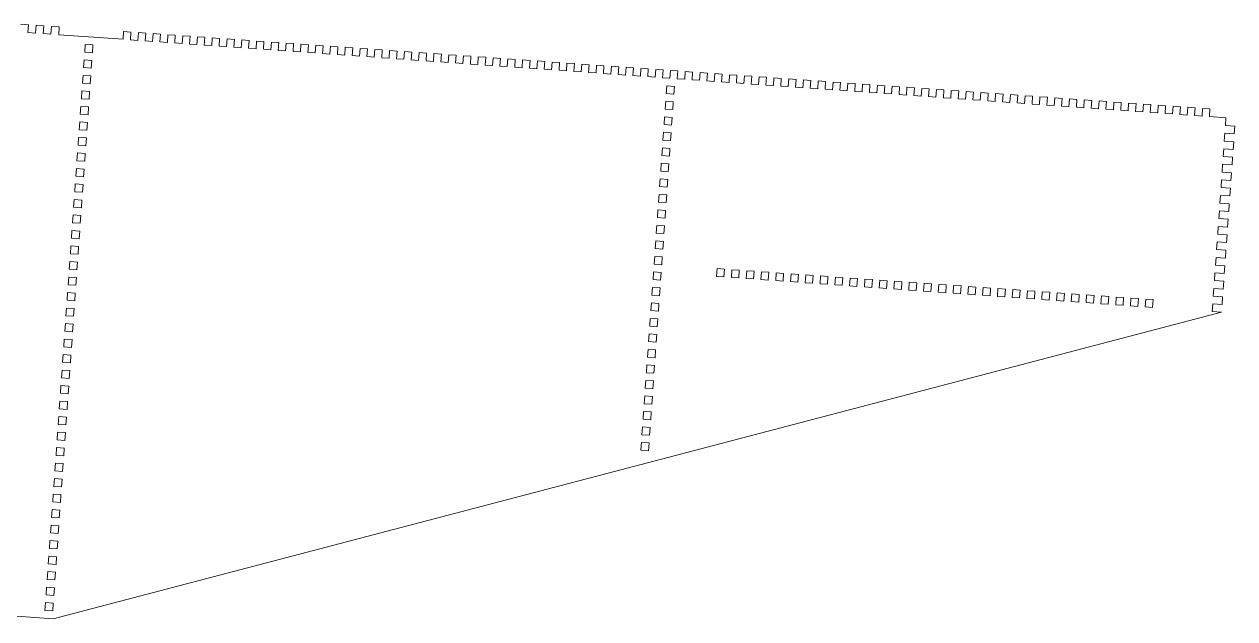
# Model space of a CAD drawing. Header units: millimetres. Extents: x -128 to 2364, y -426 to 12.
# Drawn here: x 1741 to 2364, y -426 to -120 of the extents above; entities that cross this region are included whole.
import ezdxf

# ---------------------------------------------------------------- set-up
doc = ezdxf.new("R2010")
doc.units = ezdxf.units.MM

msp = doc.modelspace()

# ---------------------------------------------------------------- linework, layer by layer
at = {"color": 7, "linetype": 'Continuous', "lineweight": 15}
for p, q in [((1742.95, -120.01), (1738.97, -119.72)), ((1742.66, -124), (1742.95, -120.01)), ((1742.66, -124), (1746.64, -124.28)), ((1746.93, -120.29), (1746.64, -124.28)), ((1750.91, -120.57), (1746.93, -120.29)), ((1750.62, -124.56), (1750.91, -120.57)), ((1750.62, -124.56), (1754.6, -124.85)), ((1754.89, -120.86), (1754.6, -124.85)), ((1758.87, -121.14), (1754.89, -120.86)), ((1758.58, -125.13), (1758.87, -121.14)), ((1791.96, -123.49), (1791.68, -127.48)), ((1795.77, -123.77), (1791.96, -123.49)), ((1795.48, -127.76), (1795.77, -123.77)), ((1799.57, -124.04), (1799.29, -128.03)), ((1803.37, -124.31), (1799.57, -124.04)), ((1803.09, -128.3), (1803.37, -124.31)), ((1807.18, -124.58), (1806.89, -128.57)), ((1810.98, -124.85), (1807.18, -124.58)), ((1758.58, -125.13), (1791.68, -127.48)), ((1772.23, -130.11), (1771.94, -134.1)), ((1776.21, -130.39), (1772.23, -130.11)), ((1775.92, -134.38), (1776.21, -130.39)), ((1795.48, -127.76), (1799.29, -128.03)), ((1803.09, -128.3), (1806.89, -128.57)), ((1810.7, -128.84), (1810.98, -124.85)), ((1810.7, -128.84), (1814.5, -129.11)), ((1814.78, -125.12), (1814.5, -129.11)), ((1818.59, -125.39), (1814.78, -125.12)), ((1818.3, -129.38), (1818.59, -125.39)), ((1818.3, -129.38), (1822.11, -129.65)), ((1822.39, -125.66), (1822.11, -129.65)), ((1826.2, -125.93), (1822.39, -125.66)), ((1825.91, -129.92), (1826.2, -125.93)), ((1825.91, -129.92), (1829.72, -130.19)), ((1830, -126.2), (1829.72, -130.19)), ((1833.8, -126.47), (1830, -126.2)), ((1833.52, -130.46), (1833.8, -126.47)), ((1833.52, -130.46), (1837.32, -130.73)), ((1837.61, -126.74), (1837.32, -130.73)), ((1841.41, -127.01), (1837.61, -126.74)), ((1841.13, -131), (1841.41, -127.01)), ((1845.22, -127.28), (1844.93, -131.27)), ((1849.02, -127.55), (1845.22, -127.28)), ((1848.74, -131.54), (1849.02, -127.55)), ((1852.82, -127.83), (1852.54, -131.82)), ((1856.63, -128.1), (1852.82, -127.83)), ((1856.34, -132.09), (1856.63, -128.1)), ((1860.43, -128.37), (1860.15, -132.36)), ((1864.23, -128.64), (1860.43, -128.37)), ((1863.95, -132.63), (1864.23, -128.64)), ((1868.04, -128.91), (1867.75, -132.9)), ((1871.84, -129.18), (1868.04, -128.91)), ((1871.56, -133.17), (1871.84, -129.18)), ((1875.65, -129.45), (1875.36, -133.44)), ((1879.45, -129.72), (1875.65, -129.45)), ((1879.17, -133.71), (1879.45, -129.72)), ((1883.25, -129.99), (1882.97, -133.98)), ((1887.06, -130.26), (1883.25, -129.99)), ((1886.77, -134.25), (1887.06, -130.26)), ((1890.86, -130.53), (1890.58, -134.52)), ((1894.67, -130.8), (1890.86, -130.53)), ((1894.38, -134.79), (1894.67, -130.8)), ((1771.94, -134.1), (1775.92, -134.38)), ((1841.13, -131), (1844.93, -131.27)), ((1848.74, -131.54), (1852.54, -131.82)), ((1856.34, -132.09), (1860.15, -132.36)), ((1863.95, -132.63), (1867.75, -132.9)), ((1871.56, -133.17), (1875.36, -133.44)), ((1879.17, -133.71), (1882.97, -133.98)), ((1886.77, -134.25), (1890.58, -134.52)), ((1894.38, -134.79), (1898.19, -135.06)), ((1898.47, -131.07), (1898.19, -135.06)), ((1902.27, -131.34), (1898.47, -131.07)), ((1901.99, -135.33), (1902.27, -131.34)), ((1901.99, -135.33), (1905.79, -135.6)), ((1906.08, -131.61), (1905.79, -135.6)), ((1909.88, -131.89), (1906.08, -131.61)), ((1909.6, -135.88), (1909.88, -131.89)), ((1909.6, -135.88), (1913.4, -136.15)), ((1913.69, -132.16), (1913.4, -136.15)), ((1917.49, -132.43), (1913.69, -132.16)), ((1917.21, -136.42), (1917.49, -132.43)), ((1917.21, -136.42), (1921.01, -136.69)), ((1921.29, -132.7), (1921.01, -136.69)), ((1925.1, -132.97), (1921.29, -132.7)), ((1924.81, -136.96), (1925.1, -132.97)), ((1924.81, -136.96), (1928.62, -137.23)), ((1928.9, -133.24), (1928.62, -137.23)), ((1932.7, -133.51), (1928.9, -133.24)), ((1932.42, -137.5), (1932.7, -133.51)), ((1936.51, -133.78), (1936.22, -137.77)), ((1940.31, -134.05), (1936.51, -133.78)), ((1940.03, -138.04), (1940.31, -134.05)), ((1944.12, -134.32), (1943.83, -138.31)), ((1947.92, -134.59), (1944.12, -134.32)), ((1947.64, -138.58), (1947.92, -134.59)), ((1951.72, -134.86), (1951.44, -138.85)), ((1955.53, -135.13), (1951.72, -134.86)), ((1955.24, -139.12), (1955.53, -135.13)), ((1959.33, -135.4), (1959.05, -139.39)), ((1963.14, -135.67), (1959.33, -135.4)), ((1962.85, -139.66), (1963.14, -135.67)), ((1966.94, -135.95), (1966.66, -139.94)), ((1970.74, -136.22), (1966.94, -135.95)), ((1970.46, -140.21), (1970.74, -136.22)), ((1974.55, -136.49), (1974.26, -140.48)), ((1978.35, -136.76), (1974.55, -136.49)), ((1978.07, -140.75), (1978.35, -136.76)), ((1982.15, -137.03), (1981.87, -141.02)), ((1985.96, -137.3), (1982.15, -137.03)), ((1771.66, -138.09), (1771.38, -142.08)), ((1771.38, -142.08), (1775.36, -142.36)), ((1775.64, -138.37), (1771.66, -138.09)), ((1775.36, -142.36), (1775.64, -138.37)), ((1932.42, -137.5), (1936.22, -137.77)), ((1940.03, -138.04), (1943.83, -138.31)), ((1947.64, -138.58), (1951.44, -138.85)), ((1955.24, -139.12), (1959.05, -139.39)), ((1962.85, -139.66), (1966.66, -139.94)), ((1970.46, -140.21), (1974.26, -140.48)), ((1978.07, -140.75), (1981.87, -141.02)), ((1985.67, -141.29), (1985.96, -137.3)), ((1985.67, -141.29), (1989.48, -141.56)), ((1989.76, -137.57), (1989.48, -141.56)), ((1993.57, -137.84), (1989.76, -137.57)), ((1993.28, -141.83), (1993.57, -137.84)), ((1993.28, -141.83), (1997.09, -142.1)), ((1997.37, -138.11), (1997.09, -142.1)), ((2001.17, -138.38), (1997.37, -138.11)), ((2000.89, -142.37), (2001.17, -138.38)), ((2000.89, -142.37), (2004.69, -142.64)), ((2004.98, -138.65), (2004.69, -142.64)), ((2008.78, -138.92), (2004.98, -138.65)), ((2008.5, -142.91), (2008.78, -138.92)), ((2008.5, -142.91), (2012.3, -143.18)), ((2012.59, -139.19), (2012.3, -143.18)), ((2016.39, -139.46), (2012.59, -139.19)), ((2016.11, -143.45), (2016.39, -139.46)), ((2020.19, -139.73), (2019.91, -143.72)), ((2024, -140.01), (2020.19, -139.73)), ((2023.71, -144), (2024, -140.01)), ((2027.8, -140.28), (2027.52, -144.27)), ((2031.61, -140.55), (2027.8, -140.28)), ((2031.32, -144.54), (2031.61, -140.55)), ((2035.41, -140.82), (2035.13, -144.81)), ((2039.21, -141.09), (2035.41, -140.82)), ((2038.93, -145.08), (2039.21, -141.09)), ((2043.02, -141.36), (2042.73, -145.35)), ((2046.82, -141.63), (2043.02, -141.36)), ((2046.54, -145.62), (2046.82, -141.63)), ((2050.62, -141.9), (2050.34, -145.89)), ((2054.43, -142.17), (2050.62, -141.9)), ((2054.14, -146.16), (2054.43, -142.17)), ((2058.23, -142.44), (2057.95, -146.43)), ((2062.04, -142.71), (2058.23, -142.44)), ((2061.75, -146.7), (2062.04, -142.71)), ((2065.84, -142.98), (2065.56, -146.97)), ((2069.64, -143.25), (2065.84, -142.98)), ((2069.36, -147.24), (2069.64, -143.25)), ((1771.09, -146.07), (1770.81, -150.06)), ((1775.07, -146.35), (1771.09, -146.07)), ((1774.79, -150.34), (1775.07, -146.35)), ((2016.11, -143.45), (2019.91, -143.72)), ((2023.71, -144), (2027.52, -144.27)), ((2031.32, -144.54), (2035.13, -144.81)), ((2038.93, -145.08), (2042.73, -145.35)), ((2046.54, -145.62), (2050.34, -145.89)), ((2054.14, -146.16), (2057.95, -146.43)), ((2061.75, -146.7), (2065.56, -146.97)), ((2069.36, -147.24), (2073.16, -147.51)), ((2073.45, -143.52), (2073.16, -147.51)), ((2077.25, -143.79), (2073.45, -143.52)), ((2076.97, -147.78), (2077.25, -143.79)), ((2076.97, -147.78), (2080.77, -148.05)), ((2081.06, -144.06), (2080.77, -148.05)), ((2084.86, -144.34), (2081.06, -144.06)), ((2084.58, -148.33), (2084.86, -144.34)), ((2084.58, -148.33), (2088.38, -148.6)), ((2088.66, -144.61), (2088.38, -148.6)), ((2092.47, -144.88), (2088.66, -144.61)), ((2092.18, -148.87), (2092.47, -144.88)), ((2092.18, -148.87), (2095.99, -149.14)), ((2096.27, -145.15), (2095.99, -149.14)), ((2100.07, -145.42), (2096.27, -145.15)), ((2099.79, -149.41), (2100.07, -145.42)), ((2099.79, -149.41), (2103.59, -149.68)), ((2103.88, -145.69), (2103.59, -149.68)), ((2107.68, -145.96), (2103.88, -145.69)), ((2107.4, -149.95), (2107.68, -145.96)), ((2111.49, -146.23), (2111.2, -150.22)), ((2115.29, -146.5), (2111.49, -146.23)), ((2115.01, -150.49), (2115.29, -146.5)), ((2119.09, -146.77), (2118.81, -150.76)), ((2122.9, -147.04), (2119.09, -146.77)), ((2122.61, -151.03), (2122.9, -147.04)), ((2126.7, -147.31), (2126.42, -151.3)), ((2130.51, -147.58), (2126.7, -147.31)), ((2130.22, -151.57), (2130.51, -147.58)), ((2134.31, -147.85), (2134.03, -151.84)), ((2138.11, -148.12), (2134.31, -147.85)), ((2137.83, -152.11), (2138.11, -148.12)), ((2141.92, -148.4), (2141.63, -152.39)), ((2145.72, -148.67), (2141.92, -148.4)), ((2145.44, -152.66), (2145.72, -148.67)), ((2149.53, -148.94), (2149.24, -152.93)), ((2153.33, -149.21), (2149.53, -148.94)), ((2153.05, -153.2), (2153.33, -149.21)), ((2157.13, -149.48), (2156.85, -153.47)), ((2160.94, -149.75), (2157.13, -149.48)), ((1770.52, -154.05), (1770.24, -158.04)), ((1774.5, -154.33), (1770.52, -154.05)), ((1770.81, -150.06), (1774.79, -150.34)), ((1774.22, -158.32), (1774.5, -154.33)), ((2071.56, -151.41), (2071.28, -155.4)), ((2071.28, -155.4), (2075.19, -155.68)), ((2075.48, -151.69), (2071.56, -151.41)), ((2075.19, -155.68), (2075.48, -151.69)), ((2107.4, -149.95), (2111.2, -150.22)), ((2115.01, -150.49), (2118.81, -150.76)), ((2122.61, -151.03), (2126.42, -151.3)), ((2130.22, -151.57), (2134.03, -151.84)), ((2137.83, -152.11), (2141.63, -152.39)), ((2145.44, -152.66), (2149.24, -152.93)), ((2153.05, -153.2), (2156.85, -153.47)), ((2160.65, -153.74), (2160.94, -149.75)), ((2160.65, -153.74), (2164.46, -154.01)), ((2164.74, -150.02), (2164.46, -154.01)), ((2168.54, -150.29), (2164.74, -150.02)), ((2168.26, -154.28), (2168.54, -150.29)), ((2168.26, -154.28), (2172.06, -154.55)), ((2172.35, -150.56), (2172.06, -154.55)), ((2176.15, -150.83), (2172.35, -150.56)), ((2175.87, -154.82), (2176.15, -150.83)), ((2175.87, -154.82), (2179.67, -155.09)), ((2179.96, -151.1), (2179.67, -155.09)), ((2183.76, -151.37), (2179.96, -151.1)), ((2183.48, -155.36), (2183.76, -151.37)), ((2183.48, -155.36), (2187.28, -155.63)), ((2187.56, -151.64), (2187.28, -155.63)), ((2191.37, -151.91), (2187.56, -151.64)), ((2191.08, -155.9), (2191.37, -151.91)), ((2195.17, -152.18), (2194.89, -156.17)), ((2198.98, -152.46), (2195.17, -152.18)), ((2198.69, -156.45), (2198.98, -152.46)), ((2202.78, -152.73), (2202.5, -156.72)), ((2206.58, -153), (2202.78, -152.73)), ((2206.3, -156.99), (2206.58, -153)), ((2210.39, -153.27), (2210.1, -157.26)), ((2214.19, -153.54), (2210.39, -153.27)), ((2213.91, -157.53), (2214.19, -153.54)), ((2217.99, -153.81), (2217.71, -157.8)), ((2221.8, -154.08), (2217.99, -153.81)), ((2221.51, -158.07), (2221.8, -154.08)), ((2225.6, -154.35), (2225.32, -158.34)), ((2229.41, -154.62), (2225.6, -154.35)), ((2229.12, -158.61), (2229.41, -154.62)), ((2233.21, -154.89), (2232.93, -158.88)), ((2237.01, -155.16), (2233.21, -154.89)), ((2236.73, -159.15), (2237.01, -155.16)), ((2240.82, -155.43), (2240.53, -159.42)), ((2244.62, -155.7), (2240.82, -155.43)), ((2244.34, -159.69), (2244.62, -155.7)), ((1770.24, -158.04), (1774.22, -158.32)), ((2071, -159.39), (2070.71, -163.38)), ((2074.91, -159.67), (2071, -159.39)), ((2074.62, -163.66), (2074.91, -159.67)), ((2191.08, -155.9), (2194.89, -156.17)), ((2198.69, -156.45), (2202.5, -156.72)), ((2206.3, -156.99), (2210.1, -157.26)), ((2213.91, -157.53), (2217.71, -157.8)), ((2221.51, -158.07), (2225.32, -158.34)), ((2229.12, -158.61), (2232.93, -158.88)), ((2236.73, -159.15), (2240.53, -159.42)), ((2244.34, -159.69), (2248.14, -159.96)), ((2248.43, -155.97), (2248.14, -159.96)), ((2252.23, -156.24), (2248.43, -155.97)), ((2251.95, -160.23), (2252.23, -156.24)), ((2251.95, -160.23), (2255.75, -160.51)), ((2256.03, -156.52), (2255.75, -160.51)), ((2259.84, -156.79), (2256.03, -156.52)), ((2259.55, -160.78), (2259.84, -156.79)), ((2259.55, -160.78), (2263.36, -161.05)), ((2263.64, -157.06), (2263.36, -161.05)), ((2267.45, -157.33), (2263.64, -157.06)), ((2267.16, -161.32), (2267.45, -157.33)), ((2267.16, -161.32), (2270.97, -161.59)), ((2271.25, -157.6), (2270.97, -161.59)), ((2275.05, -157.87), (2271.25, -157.6)), ((2274.77, -161.86), (2275.05, -157.87)), ((2274.77, -161.86), (2278.57, -162.13)), ((2278.86, -158.14), (2278.57, -162.13)), ((2282.66, -158.41), (2278.86, -158.14)), ((2282.38, -162.4), (2282.66, -158.41)), ((2286.46, -158.68), (2286.18, -162.67)), ((2290.27, -158.95), (2286.46, -158.68)), ((2289.98, -162.94), (2290.27, -158.95)), ((2294.07, -159.22), (2293.79, -163.21)), ((2297.88, -159.49), (2294.07, -159.22)), ((2297.59, -163.48), (2297.88, -159.49)), ((2301.68, -159.76), (2301.4, -163.75)), ((2305.48, -160.03), (2301.68, -159.76)), ((2305.2, -164.02), (2305.48, -160.03)), ((2309.29, -160.3), (2309, -164.29)), ((2313.09, -160.58), (2309.29, -160.3)), ((2312.81, -164.57), (2313.09, -160.58)), ((2316.9, -160.85), (2316.61, -164.84)), ((2320.7, -161.12), (2316.9, -160.85)), ((2320.42, -165.11), (2320.7, -161.12)), ((2324.5, -161.39), (2324.22, -165.38)), ((2328.31, -161.66), (2324.5, -161.39)), ((2328.02, -165.65), (2328.31, -161.66)), ((2332.11, -161.93), (2331.83, -165.92)), ((2335.91, -162.2), (2332.11, -161.93)), ((1769.96, -162.03), (1769.67, -166.02)), ((1769.67, -166.02), (1773.65, -166.3)), ((1773.94, -162.31), (1769.96, -162.03)), ((1773.65, -166.3), (1773.94, -162.31)), ((2070.43, -167.37), (2070.14, -171.36)), ((2074.34, -167.65), (2070.43, -167.37)), ((2070.71, -163.38), (2074.62, -163.66)), ((2074.06, -171.64), (2074.34, -167.65)), ((2282.38, -162.4), (2286.18, -162.67)), ((2289.98, -162.94), (2293.79, -163.21)), ((2297.59, -163.48), (2301.4, -163.75)), ((2305.2, -164.02), (2309, -164.29)), ((2312.81, -164.57), (2316.61, -164.84)), ((2320.42, -165.11), (2324.22, -165.38)), ((2328.02, -165.65), (2331.83, -165.92)), ((2335.63, -166.19), (2335.91, -162.2)), ((2335.63, -166.19), (2339.43, -166.46)), ((2339.72, -162.47), (2339.43, -166.46)), ((2343.52, -162.74), (2339.72, -162.47)), ((2343.24, -166.73), (2343.52, -162.74)), ((2343.24, -166.73), (2347.04, -167)), ((2347.33, -163.01), (2347.04, -167)), ((2351.13, -163.28), (2347.33, -163.01)), ((2350.85, -167.27), (2351.13, -163.28)), ((2350.85, -167.27), (2359.37, -167.88)), ((2359.37, -167.88), (2359.09, -171.87)), ((1769.39, -170.01), (1769.11, -174)), ((1769.11, -174), (1773.09, -174.28)), ((1773.37, -170.29), (1769.39, -170.01)), ((1773.09, -174.28), (1773.37, -170.29)), ((2070.14, -171.36), (2074.06, -171.64)), ((2359.09, -171.87), (2363.91, -172.21)), ((2363.63, -176.2), (2363.91, -172.21)), ((1768.82, -177.99), (1768.54, -181.98)), ((1772.8, -178.27), (1768.82, -177.99)), ((1772.52, -182.26), (1772.8, -178.27)), ((2069.86, -175.35), (2069.58, -179.34)), ((2069.58, -179.34), (2073.49, -179.62)), ((2073.77, -175.63), (2069.86, -175.35)), ((2073.49, -179.62), (2073.77, -175.63)), ((2358.8, -175.86), (2358.52, -179.85)), ((2358.52, -179.85), (2363.34, -180.19)), ((2363.63, -176.2), (2358.8, -175.86)), ((2363.06, -184.18), (2363.34, -180.19)), ((1768.25, -185.97), (1767.97, -189.96)), ((1772.23, -186.25), (1768.25, -185.97)), ((1768.54, -181.98), (1772.52, -182.26)), ((1771.95, -190.24), (1772.23, -186.25)), ((2069.29, -183.33), (2069.01, -187.32)), ((2073.2, -183.61), (2069.29, -183.33)), ((2072.92, -187.6), (2073.2, -183.61)), ((2358.24, -183.84), (2357.95, -187.83)), ((2363.06, -184.18), (2358.24, -183.84)), ((1767.97, -189.96), (1771.95, -190.24)), ((2068.72, -191.31), (2068.44, -195.3)), ((2072.64, -191.59), (2068.72, -191.31)), ((2069.01, -187.32), (2072.92, -187.6)), ((2072.35, -195.58), (2072.64, -191.59)), ((2357.67, -191.82), (2357.38, -195.81)), ((2362.49, -192.16), (2357.67, -191.82)), ((2357.95, -187.83), (2362.78, -188.17)), ((2362.49, -192.16), (2362.78, -188.17)), ((1767.69, -193.95), (1767.4, -197.94)), ((1767.4, -197.94), (1771.38, -198.22)), ((1771.67, -194.23), (1767.69, -193.95)), ((1771.38, -198.22), (1771.67, -194.23)), ((2068.16, -199.29), (2067.87, -203.28)), ((2072.07, -199.57), (2068.16, -199.29)), ((2068.44, -195.3), (2072.35, -195.58)), ((2357.38, -195.81), (2362.21, -196.15)), ((2361.92, -200.14), (2362.21, -196.15)), ((1767.12, -201.93), (1766.83, -205.92)), ((1771.1, -202.21), (1767.12, -201.93)), ((1770.81, -206.2), (1771.1, -202.21)), ((2067.87, -203.28), (2071.78, -203.56)), ((2071.78, -203.56), (2072.07, -199.57)), ((2357.1, -199.8), (2356.82, -203.79)), ((2356.82, -203.79), (2361.64, -204.13)), ((2361.92, -200.14), (2357.1, -199.8)), ((2361.36, -208.12), (2361.64, -204.13)), ((1766.55, -209.91), (1766.27, -213.9)), ((1770.53, -210.19), (1766.55, -209.91)), ((1766.83, -205.92), (1770.81, -206.2)), ((1770.25, -214.18), (1770.53, -210.19)), ((2067.59, -207.27), (2067.31, -211.26)), ((2067.31, -211.26), (2071.22, -211.54)), ((2071.5, -207.55), (2067.59, -207.27)), ((2071.22, -211.54), (2071.5, -207.55)), ((2356.53, -207.78), (2356.25, -211.77)), ((2356.25, -211.77), (2361.07, -212.11)), ((2361.36, -208.12), (2356.53, -207.78)), ((1765.98, -217.89), (1765.7, -221.88)), ((1769.96, -218.17), (1765.98, -217.89)), ((1766.27, -213.9), (1770.25, -214.18)), ((2067.02, -215.25), (2066.74, -219.24)), ((2070.93, -215.53), (2067.02, -215.25)), ((2070.65, -219.52), (2070.93, -215.53)), ((2355.96, -215.76), (2355.68, -219.75)), ((2360.79, -216.1), (2355.96, -215.76)), ((2360.79, -216.1), (2361.07, -212.11)), ((1765.7, -221.88), (1769.68, -222.16)), ((1769.68, -222.16), (1769.96, -218.17)), ((2066.45, -223.23), (2066.17, -227.22)), ((2070.37, -223.51), (2066.45, -223.23)), ((2066.74, -219.24), (2070.65, -219.52)), ((2070.08, -227.5), (2070.37, -223.51)), ((2355.4, -223.74), (2355.11, -227.73)), ((2360.22, -224.08), (2355.4, -223.74)), ((2355.68, -219.75), (2360.51, -220.09)), ((2360.22, -224.08), (2360.51, -220.09)), ((1765.41, -225.87), (1765.13, -229.86)), ((1765.13, -229.86), (1769.11, -230.14)), ((1769.39, -226.15), (1765.41, -225.87)), ((1769.11, -230.14), (1769.39, -226.15)), ((2066.17, -227.22), (2070.08, -227.5)), ((2355.11, -227.73), (2359.94, -228.07)), ((2359.65, -232.06), (2359.94, -228.07)), ((1764.85, -233.85), (1764.56, -237.84)), ((1768.83, -234.13), (1764.85, -233.85)), ((1768.54, -238.12), (1768.83, -234.13)), ((2065.89, -231.21), (2065.6, -235.2)), ((2065.6, -235.2), (2069.51, -235.48)), ((2069.8, -231.49), (2065.89, -231.21)), ((2069.51, -235.48), (2069.8, -231.49)), ((2354.83, -231.72), (2354.55, -235.71)), ((2354.55, -235.71), (2359.37, -236.05)), ((2359.65, -232.06), (2354.83, -231.72)), ((2359.09, -240.04), (2359.37, -236.05)), ((1764.28, -241.83), (1764, -245.82)), ((1768.26, -242.11), (1764.28, -241.83)), ((1764.56, -237.84), (1768.54, -238.12)), ((1767.98, -246.1), (1768.26, -242.11)), ((2065.32, -239.19), (2065.03, -243.18)), ((2069.23, -239.47), (2065.32, -239.19)), ((2068.95, -243.46), (2069.23, -239.47)), ((2354.26, -239.7), (2353.98, -243.69)), ((2359.09, -240.04), (2354.26, -239.7)), ((1764, -245.82), (1767.98, -246.1)), ((2064.75, -247.17), (2064.47, -251.16)), ((2068.66, -247.45), (2064.75, -247.17)), ((2065.03, -243.18), (2068.95, -243.46)), ((2068.38, -251.44), (2068.66, -247.45)), ((2097.47, -245.49), (2097.19, -249.48)), ((2101.28, -245.76), (2097.47, -245.49)), ((2100.99, -249.75), (2101.28, -245.76)), ((2105.08, -246.03), (2104.8, -250.02)), ((2108.89, -246.3), (2105.08, -246.03)), ((2108.6, -250.29), (2108.89, -246.3)), ((2112.69, -246.57), (2112.41, -250.56)), ((2116.49, -246.84), (2112.69, -246.57)), ((2116.21, -250.83), (2116.49, -246.84)), ((2120.3, -247.11), (2120.01, -251.1)), ((2124.1, -247.38), (2120.3, -247.11)), ((2123.82, -251.37), (2124.1, -247.38)), ((2127.91, -247.65), (2127.62, -251.64)), ((2131.71, -247.92), (2127.91, -247.65)), ((2131.43, -251.91), (2131.71, -247.92)), ((2135.51, -248.19), (2135.23, -252.18)), ((2139.32, -248.46), (2135.51, -248.19)), ((2139.03, -252.45), (2139.32, -248.46)), ((2143.12, -248.73), (2142.84, -252.72)), ((2146.93, -249), (2143.12, -248.73)), ((2146.64, -252.99), (2146.93, -249)), ((2353.69, -247.68), (2353.41, -251.67)), ((2358.52, -248.02), (2353.69, -247.68)), ((2353.98, -243.69), (2358.8, -244.03)), ((2358.52, -248.02), (2358.8, -244.03)), ((1763.71, -249.81), (1763.43, -253.8)), ((1763.43, -253.8), (1767.41, -254.08)), ((1767.69, -250.09), (1763.71, -249.81)), ((1767.41, -254.08), (1767.69, -250.09)), ((2064.18, -255.15), (2063.9, -259.14)), ((2068.09, -255.43), (2064.18, -255.15)), ((2064.47, -251.16), (2068.38, -251.44)), ((2067.81, -259.42), (2068.09, -255.43)), ((2097.19, -249.48), (2100.99, -249.75)), ((2104.8, -250.02), (2108.6, -250.29)), ((2112.41, -250.56), (2116.21, -250.83)), ((2120.01, -251.1), (2123.82, -251.37)), ((2127.62, -251.64), (2131.43, -251.91)), ((2135.23, -252.18), (2139.03, -252.45)), ((2142.84, -252.72), (2146.64, -252.99)), ((2150.73, -249.28), (2150.45, -253.27)), ((2150.45, -253.27), (2154.25, -253.54)), ((2154.53, -249.55), (2150.73, -249.28)), ((2154.25, -253.54), (2154.53, -249.55)), ((2158.34, -249.82), (2158.05, -253.81)), ((2158.05, -253.81), (2161.86, -254.08)), ((2162.14, -250.09), (2158.34, -249.82)), ((2161.86, -254.08), (2162.14, -250.09)), ((2165.94, -250.36), (2165.66, -254.35)), ((2165.66, -254.35), (2169.46, -254.62)), ((2169.75, -250.63), (2165.94, -250.36)), ((2169.46, -254.62), (2169.75, -250.63)), ((2173.55, -250.9), (2173.27, -254.89)), ((2173.27, -254.89), (2177.07, -255.16)), ((2177.36, -251.17), (2173.55, -250.9)), ((2177.07, -255.16), (2177.36, -251.17)), ((2181.16, -251.44), (2180.88, -255.43)), ((2180.88, -255.43), (2184.68, -255.7)), ((2184.96, -251.71), (2181.16, -251.44)), ((2184.68, -255.7), (2184.96, -251.71)), ((2188.77, -251.98), (2188.48, -255.97)), ((2192.57, -252.25), (2188.77, -251.98)), ((2192.29, -256.24), (2192.57, -252.25)), ((2196.38, -252.52), (2196.09, -256.51)), ((2200.18, -252.79), (2196.38, -252.52)), ((2199.9, -256.78), (2200.18, -252.79)), ((2203.98, -253.06), (2203.7, -257.05)), ((2207.79, -253.34), (2203.98, -253.06)), ((2207.5, -257.33), (2207.79, -253.34)), ((2211.59, -253.61), (2211.31, -257.6)), ((2215.39, -253.88), (2211.59, -253.61)), ((2215.11, -257.87), (2215.39, -253.88)), ((2219.2, -254.15), (2218.91, -258.14)), ((2223, -254.42), (2219.2, -254.15)), ((2222.72, -258.41), (2223, -254.42)), ((2226.81, -254.69), (2226.52, -258.68)), ((2230.61, -254.96), (2226.81, -254.69)), ((2230.33, -258.95), (2230.61, -254.96)), ((2234.41, -255.23), (2234.13, -259.22)), ((2238.22, -255.5), (2234.41, -255.23)), ((2353.41, -251.67), (2358.23, -252.01)), ((2357.95, -256), (2358.23, -252.01)), ((1763.14, -257.79), (1762.86, -261.78)), ((1767.12, -258.07), (1763.14, -257.79)), ((1766.84, -262.06), (1767.12, -258.07)), ((2063.9, -259.14), (2067.81, -259.42)), ((2188.48, -255.97), (2192.29, -256.24)), ((2196.09, -256.51), (2199.9, -256.78)), ((2203.7, -257.05), (2207.5, -257.33)), ((2211.31, -257.6), (2215.11, -257.87)), ((2218.91, -258.14), (2222.72, -258.41)), ((2226.52, -258.68), (2230.33, -258.95)), ((2234.13, -259.22), (2237.93, -259.49)), ((2237.93, -259.49), (2238.22, -255.5)), ((2242.02, -255.77), (2241.74, -259.76)), ((2241.74, -259.76), (2245.54, -260.03)), ((2245.83, -256.04), (2242.02, -255.77)), ((2245.54, -260.03), (2245.83, -256.04)), ((2249.63, -256.31), (2249.35, -260.3)), ((2249.35, -260.3), (2253.15, -260.57)), ((2253.43, -256.58), (2249.63, -256.31)), ((2253.15, -260.57), (2253.43, -256.58)), ((2257.24, -256.85), (2256.95, -260.84)), ((2256.95, -260.84), (2260.76, -261.11)), ((2261.04, -257.12), (2257.24, -256.85)), ((2260.76, -261.11), (2261.04, -257.12)), ((2264.85, -257.4), (2264.56, -261.39)), ((2264.56, -261.39), (2268.37, -261.66)), ((2268.65, -257.67), (2264.85, -257.4)), ((2268.37, -261.66), (2268.65, -257.67)), ((2272.45, -257.94), (2272.17, -261.93)), ((2276.26, -258.21), (2272.45, -257.94)), ((2275.97, -262.2), (2276.26, -258.21)), ((2280.06, -258.48), (2279.78, -262.47)), ((2283.86, -258.75), (2280.06, -258.48)), ((2283.58, -262.74), (2283.86, -258.75)), ((2287.67, -259.02), (2287.38, -263.01)), ((2291.47, -259.29), (2287.67, -259.02)), ((2291.19, -263.28), (2291.47, -259.29)), ((2295.28, -259.56), (2294.99, -263.55)), ((2299.08, -259.83), (2295.28, -259.56)), ((2298.8, -263.82), (2299.08, -259.83)), ((2302.88, -260.1), (2302.6, -264.09)), ((2306.69, -260.37), (2302.88, -260.1)), ((2306.4, -264.36), (2306.69, -260.37)), ((2310.49, -260.64), (2310.21, -264.63)), ((2314.3, -260.91), (2310.49, -260.64)), ((2314.01, -264.9), (2314.3, -260.91)), ((2318.1, -261.18), (2317.82, -265.17)), ((2321.9, -261.46), (2318.1, -261.18)), ((2321.62, -265.44), (2321.9, -261.46)), ((2353.13, -255.66), (2352.84, -259.65)), ((2352.84, -259.65), (2357.67, -259.99)), ((2357.95, -256), (2353.13, -255.66)), ((2357.38, -263.98), (2357.67, -259.99)), ((1762.58, -265.77), (1762.29, -269.76)), ((1766.56, -266.05), (1762.58, -265.77)), ((1762.86, -261.78), (1766.84, -262.06)), ((1766.27, -270.04), (1766.56, -266.05)), ((2063.61, -263.13), (2063.33, -267.12)), ((2063.33, -267.12), (2067.24, -267.4)), ((2067.53, -263.41), (2063.61, -263.13)), ((2067.24, -267.4), (2067.53, -263.41)), ((2272.17, -261.93), (2275.97, -262.2)), ((2279.78, -262.47), (2283.58, -262.74)), ((2287.38, -263.01), (2291.19, -263.28)), ((2294.99, -263.55), (2298.8, -263.82)), ((2302.6, -264.09), (2306.4, -264.36)), ((2310.21, -264.63), (2314.01, -264.9)), ((2317.82, -265.17), (2321.62, -265.44)), ((2352.56, -263.64), (2352.27, -267.63)), ((2352.27, -267.63), (2357.1, -267.97)), ((2357.38, -263.98), (2352.56, -263.64)), ((1755.67, -425.68), (2357.1, -267.97)), ((1762.01, -273.75), (1761.72, -277.74)), ((1765.99, -274.03), (1762.01, -273.75)), ((1762.29, -269.76), (1766.27, -270.04)), ((1765.7, -278.02), (1765.99, -274.03)), ((2063.05, -271.11), (2062.76, -275.1)), ((2066.96, -271.39), (2063.05, -271.11)), ((2066.67, -275.38), (2066.96, -271.39)), ((1761.72, -277.74), (1765.7, -278.02)), ((2062.48, -279.09), (2062.2, -283.08)), ((2066.39, -279.37), (2062.48, -279.09)), ((2062.76, -275.1), (2066.67, -275.38)), ((2066.11, -283.36), (2066.39, -279.37)), ((1761.44, -281.73), (1761.16, -285.72)), ((1761.16, -285.72), (1765.14, -286)), ((1765.42, -282.01), (1761.44, -281.73)), ((1765.14, -286), (1765.42, -282.01)), ((2062.2, -283.08), (2066.11, -283.36)), ((1760.87, -289.71), (1760.59, -293.7)), ((1764.85, -289.99), (1760.87, -289.71)), ((1764.57, -293.98), (1764.85, -289.99)), ((2061.91, -287.07), (2061.63, -291.06)), ((2061.63, -291.06), (2065.54, -291.34)), ((2065.82, -287.35), (2061.91, -287.07)), ((2065.54, -291.34), (2065.82, -287.35)), ((1760.3, -297.69), (1760.02, -301.68)), ((1764.28, -297.97), (1760.3, -297.69)), ((1760.59, -293.7), (1764.57, -293.98)), ((1764, -301.96), (1764.28, -297.97)), ((2061.34, -295.05), (2061.06, -299.04)), ((2061.06, -299.04), (2064.97, -299.31)), ((2065.26, -295.33), (2061.34, -295.05)), ((2064.97, -299.31), (2065.26, -295.33)), ((1760.02, -301.68), (1764, -301.96)), ((2060.78, -303.03), (2060.49, -307.02)), ((2064.69, -303.3), (2060.78, -303.03)), ((2064.4, -307.29), (2064.69, -303.3)), ((1759.74, -305.67), (1759.45, -309.66)), ((1759.45, -309.66), (1763.43, -309.94)), ((1763.72, -305.95), (1759.74, -305.67)), ((1763.43, -309.94), (1763.72, -305.95)), ((2060.21, -311.01), (2059.92, -315)), ((2064.12, -311.28), (2060.21, -311.01)), ((2060.49, -307.02), (2064.4, -307.29)), ((2063.84, -315.27), (2064.12, -311.28)), ((1759.17, -313.65), (1758.89, -317.64)), ((1758.89, -317.64), (1762.87, -317.92)), ((1763.15, -313.93), (1759.17, -313.65)), ((1762.87, -317.92), (1763.15, -313.93)), ((2059.92, -315), (2063.84, -315.27)), ((1758.6, -321.63), (1758.32, -325.62)), ((1762.58, -321.91), (1758.6, -321.63)), ((1762.3, -325.9), (1762.58, -321.91)), ((2059.64, -318.99), (2059.36, -322.98)), ((2059.36, -322.98), (2063.27, -323.25)), ((2063.55, -319.26), (2059.64, -318.99)), ((2063.27, -323.25), (2063.55, -319.26)), ((1758.03, -329.61), (1757.75, -333.6)), ((1762.01, -329.89), (1758.03, -329.61)), ((1758.32, -325.62), (1762.3, -325.9)), ((1761.73, -333.88), (1762.01, -329.89)), ((2059.07, -326.97), (2058.79, -330.96)), ((2062.98, -327.24), (2059.07, -326.97)), ((2062.7, -331.23), (2062.98, -327.24)), ((1757.75, -333.6), (1761.73, -333.88)), ((2058.5, -334.95), (2058.22, -338.94)), ((2062.42, -335.22), (2058.5, -334.95)), ((2058.79, -330.96), (2062.7, -331.23)), ((2062.13, -339.21), (2062.42, -335.22)), ((1757.47, -337.59), (1757.18, -341.58)), ((1757.18, -341.58), (1761.16, -341.86)), ((1761.45, -337.87), (1757.47, -337.59)), ((1761.16, -341.86), (1761.45, -337.87)), ((2058.22, -338.94), (2062.13, -339.21)), ((1756.9, -345.57), (1756.61, -349.56)), ((1760.88, -345.85), (1756.9, -345.57)), ((1760.59, -349.84), (1760.88, -345.85)), ((1756.33, -353.55), (1756.05, -357.54)), ((1760.31, -353.83), (1756.33, -353.55)), ((1756.61, -349.56), (1760.59, -349.84)), ((1760.03, -357.82), (1760.31, -353.83)), ((1756.05, -357.54), (1760.03, -357.82)), ((1755.76, -361.53), (1755.48, -365.52)), ((1755.48, -365.52), (1759.46, -365.8)), ((1759.74, -361.81), (1755.76, -361.53)), ((1759.46, -365.8), (1759.74, -361.81)), ((1755.19, -369.51), (1754.91, -373.5)), ((1754.91, -373.5), (1758.89, -373.78)), ((1759.17, -369.79), (1755.19, -369.51)), ((1758.89, -373.78), (1759.17, -369.79)), ((1754.63, -377.49), (1754.34, -381.48)), ((1758.61, -377.77), (1754.63, -377.49)), ((1758.32, -381.76), (1758.61, -377.77)), ((1158.08, -383.16), (1755.67, -425.68)), ((1754.06, -385.47), (1753.77, -389.46)), ((1758.04, -385.75), (1754.06, -385.47)), ((1754.34, -381.48), (1758.32, -381.76)), ((1757.75, -389.74), (1758.04, -385.75)), ((1753.77, -389.46), (1757.75, -389.74)), ((1753.49, -393.45), (1753.21, -397.44)), ((1753.21, -397.44), (1757.19, -397.72)), ((1757.47, -393.73), (1753.49, -393.45)), ((1757.19, -397.72), (1757.47, -393.73)), ((1752.92, -401.43), (1752.64, -405.41)), ((1756.9, -401.71), (1752.92, -401.43)), ((1756.62, -405.7), (1756.9, -401.71)), ((1752.36, -409.4), (1752.07, -413.39)), ((1756.34, -409.69), (1752.36, -409.4)), ((1752.64, -405.41), (1756.62, -405.7)), ((1756.05, -413.68), (1756.34, -409.69)), ((1751.79, -417.38), (1751.5, -421.37)), ((1755.77, -417.67), (1751.79, -417.38)), ((1752.07, -413.39), (1756.05, -413.68)), ((1751.5, -421.37), (1755.48, -421.66)), ((1755.48, -421.66), (1755.77, -417.67))]:
    msp.add_line(p, q, dxfattribs=at)

doc.saveas('drawing.dxf')
